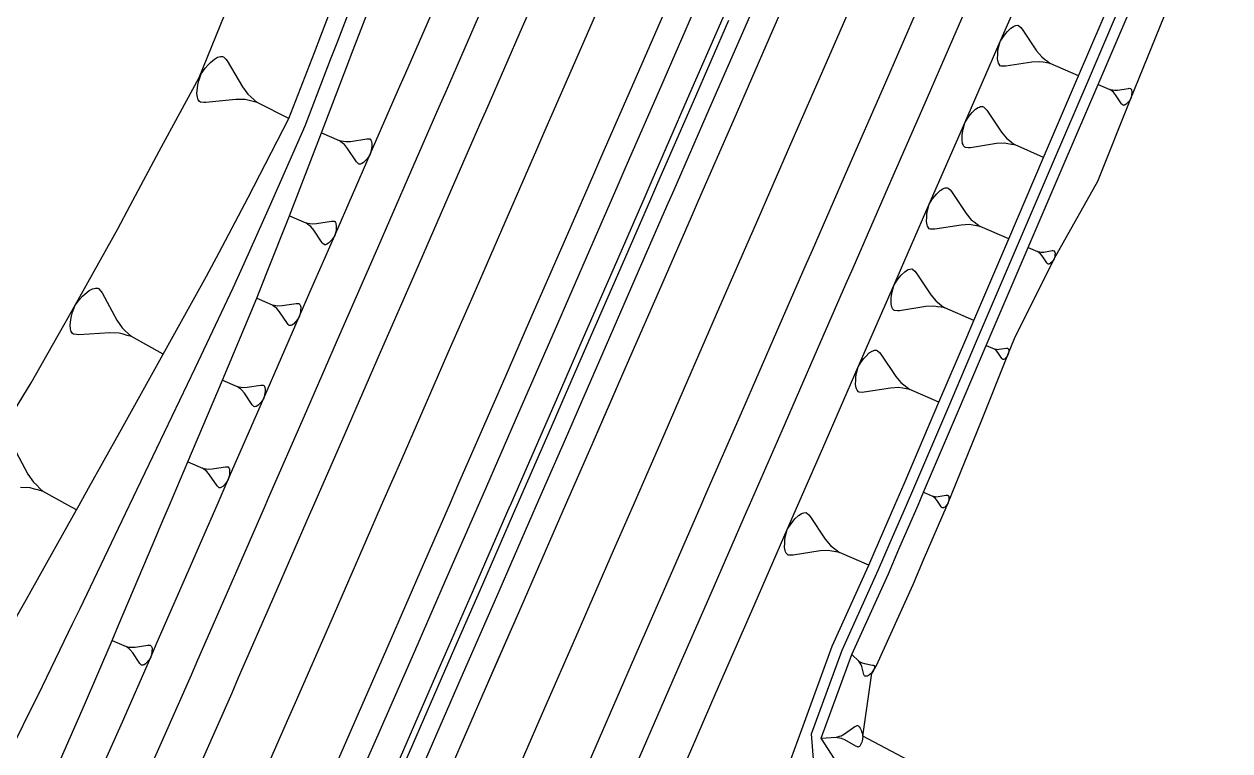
# Model space of a CAD drawing. Extents: x 386614 to 387594, y 803230 to 804419.
# Drawn here: x 387132.1 to 387200, y 803786.2 to 803827.1 of the extents above; entities that cross this region are included whole.
import ezdxf

# ---------------------------------------------------------------- set-up
doc = ezdxf.new("R2010")
doc.units = 0
doc.layers.get('0').update_dxf_attribs({"linetype": 'CONTINUOUS'})

msp = doc.modelspace()

# ---------------------------------------------------------------- linework, layer by layer
at = {"color": 7}
for p, q in [((387187.3698, 803826.584), (387187.4749, 803826.7007)), ((387187.4749, 803826.7007), (387187.6653, 803826.8886)), ((387187.6653, 803826.8886), (387187.8159, 803826.9854)), ((387187.8159, 803826.9854), (387187.8812, 803827.0111)), ((387187.8812, 803827.0111), (387187.9466, 803827.0368)), ((387187.9466, 803827.0368), (387188.0575, 803827.0426)), ((387188.0575, 803827.0426), (387188.103, 803827.0227)), ((387188.103, 803827.0227), (387188.2197, 803826.9176)), ((387188.2197, 803826.9176), (387188.2909, 803826.8324)), ((387188.2909, 803826.8324), (387189.1112, 803825.6077)), ((387186.9669, 803825.7846), (387187.0604, 803826.123)), ((387187.0604, 803826.123), (387187.2449, 803826.4218)), ((387187.2449, 803826.4218), (387187.3698, 803826.584)), ((387142.7905, 803825.1438), (387142.9703, 803825.2447)), ((387142.9703, 803825.2447), (387143.0472, 803825.2697)), ((387143.0472, 803825.2697), (387143.1242, 803825.2946)), ((387143.1242, 803825.2946), (387143.2521, 803825.2936)), ((387143.2521, 803825.2936), (387143.303, 803825.2677)), ((387143.303, 803825.2677), (387143.4299, 803825.1388)), ((387186.9107, 803825.1589), (387186.9189, 803825.4262)), ((387186.9189, 803825.4262), (387186.933, 803825.5826)), ((387186.933, 803825.5826), (387186.9669, 803825.7846)), ((387189.1112, 803825.6077), (387189.3959, 803825.2667)), ((387189.3959, 803825.2667), (387189.5581, 803825.1418)), ((387142.0421, 803824.3055), (387142.2749, 803824.6362)), ((387142.2749, 803824.6362), (387142.4298, 803824.8141)), ((387142.4298, 803824.8141), (387142.5587, 803824.9409)), ((387142.5587, 803824.9409), (387142.7905, 803825.1438)), ((387143.4299, 803825.1388), (387143.5058, 803825.0359)), ((387143.5058, 803825.0359), (387144.3641, 803823.5712)), ((387186.9421, 803824.9826), (387186.9107, 803825.1589)), ((387186.9678, 803824.9173), (387186.9421, 803824.9826)), ((387186.9935, 803824.8519), (387186.9678, 803824.9173)), ((387187.0646, 803824.7666), (387186.9935, 803824.8519)), ((387187.1102, 803824.7468), (387187.0646, 803824.7666)), ((387187.2666, 803824.7327), (387187.1102, 803824.7468)), ((387187.3775, 803824.7385), (387187.2666, 803824.7327)), ((387188.8331, 803824.9704), (387187.3775, 803824.7385)), ((387189.2767, 803824.9936), (387188.8331, 803824.9704)), ((387189.4787, 803824.9597), (387189.2767, 803824.9936)), ((387189.6806, 803824.9258), (387189.4787, 803824.9597)), ((387189.5581, 803825.1418), (387189.7203, 803825.0168)), ((387189.8825, 803824.8919), (387189.6806, 803824.9258)), ((387189.7203, 803825.0168), (387189.8825, 803824.8919)), ((387191.4757, 803824.1969), (387189.8825, 803824.8919)), ((387141.8583, 803823.6931), (387141.9113, 803823.9228)), ((387141.9113, 803823.9228), (387142.0421, 803824.3055)), ((387141.8034, 803823.2075), (387141.8313, 803823.5142)), ((387141.8274, 803823.0027), (387141.8034, 803823.2075)), ((387141.8313, 803823.5142), (387141.8583, 803823.6931)), ((387144.3641, 803823.5712), (387144.6678, 803823.1596)), ((387192.5756, 803823.717), (387193.2381, 803823.428)), ((387193.2381, 803823.428), (387193.3221, 803823.4139)), ((387193.3056, 803823.376), (387193.2381, 803823.428)), ((387193.373, 803823.3241), (387193.3056, 803823.376)), ((387193.3221, 803823.4139), (387193.4061, 803823.3998)), ((387193.4405, 803823.2721), (387193.373, 803823.3241)), ((387193.4061, 803823.3998), (387193.4901, 803823.3857)), ((387193.5589, 803823.1303), (387193.4405, 803823.2721)), ((387193.4901, 803823.3857), (387193.6745, 803823.3953)), ((387193.6745, 803823.3953), (387194.2799, 803823.4918)), ((387194.2799, 803823.4918), (387194.326, 803823.4942)), ((387194.326, 803823.4942), (387194.3911, 803823.4883)), ((387194.3911, 803823.4883), (387194.41, 803823.4801)), ((387194.41, 803823.4801), (387194.4396, 803823.4446)), ((387194.4396, 803823.4446), (387194.4503, 803823.4174)), ((387194.4503, 803823.4174), (387194.461, 803823.3902)), ((387194.461, 803823.3902), (387194.474, 803823.3169)), ((387194.4706, 803823.2058), (387194.4648, 803823.1407)), ((387194.474, 803823.3169), (387194.4706, 803823.2058)), ((387141.8523, 803822.9257), (387141.8274, 803823.0027)), ((387141.8773, 803822.8488), (387141.8523, 803822.9257)), ((387141.9532, 803822.7459), (387141.8773, 803822.8488)), ((387142.0042, 803822.7199), (387141.9532, 803822.7459)), ((387142.183, 803822.6929), (387142.0042, 803822.7199)), ((387142.3109, 803822.6919), (387142.183, 803822.6929)), ((387144.0004, 803822.8578), (387142.3109, 803822.6919)), ((387144.512, 803822.8538), (387144.0004, 803822.8578)), ((387144.7417, 803822.8009), (387144.512, 803822.8538)), ((387144.6678, 803823.1596), (387144.8457, 803823.0047)), ((387144.9715, 803822.7479), (387144.7417, 803822.8009)), ((387144.8457, 803823.0047), (387145.0235, 803822.8498)), ((387145.2013, 803822.695), (387144.9715, 803822.7479)), ((387145.0235, 803822.8498), (387145.2013, 803822.695)), ((387146.9848, 803821.7858), (387145.2013, 803822.695)), ((387193.9, 803822.621), (387193.5589, 803823.1303)), ((387193.9296, 803822.5855), (387193.9, 803822.621)), ((387193.9782, 803822.5418), (387193.9296, 803822.5855)), ((387193.9971, 803822.5336), (387193.9782, 803822.5418)), ((387194.0432, 803822.536), (387193.9971, 803822.5336)), ((387194.0704, 803822.5466), (387194.0432, 803822.536)), ((387194.0976, 803822.5573), (387194.0704, 803822.5466)), ((387194.1602, 803822.5976), (387194.0976, 803822.5573)), ((387194.2394, 803822.6757), (387194.1602, 803822.5976)), ((387194.2831, 803822.7243), (387194.2394, 803822.6757)), ((387194.335, 803822.7917), (387194.2831, 803822.7243)), ((387194.4118, 803822.916), (387194.335, 803822.7917)), ((387194.4507, 803823.0567), (387194.4118, 803822.916)), ((387194.4648, 803823.1407), (387194.4507, 803823.0567)), ((387185.2469, 803821.8411), (387185.3728, 803822.0044)), ((387185.3728, 803822.0044), (387185.4786, 803822.122)), ((387185.4786, 803822.122), (387185.6703, 803822.3112)), ((387185.6703, 803822.3112), (387185.822, 803822.4087)), ((387185.822, 803822.4087), (387185.8878, 803822.4346)), ((387185.8878, 803822.4346), (387185.9537, 803822.4604)), ((387185.9537, 803822.4604), (387186.0653, 803822.4662)), ((387186.0653, 803822.4662), (387186.1112, 803822.4462)), ((387186.1112, 803822.4462), (387186.2287, 803822.3404)), ((387186.2287, 803822.3404), (387186.3004, 803822.2546)), ((387186.3004, 803822.2546), (387187.1265, 803821.0211)), ((387184.9328, 803820.9959), (387184.9669, 803821.1993)), ((387184.9669, 803821.1993), (387185.0611, 803821.5402)), ((387185.0611, 803821.5402), (387185.2469, 803821.8411)), ((387148.8179, 803820.9861), (387149.8094, 803820.5535)), ((387149.8094, 803820.5535), (387149.9351, 803820.5324)), ((387149.9104, 803820.4758), (387149.8094, 803820.5535)), ((387149.9351, 803820.5324), (387150.0608, 803820.5113)), ((387150.0608, 803820.5113), (387150.1865, 803820.4902)), ((387150.1865, 803820.4902), (387150.4626, 803820.5047)), ((387150.4626, 803820.5047), (387151.3685, 803820.649)), ((387151.3685, 803820.649), (387151.4376, 803820.6526)), ((387151.4376, 803820.6526), (387151.5349, 803820.6438)), ((387151.5349, 803820.6438), (387151.5632, 803820.6315)), ((387151.5632, 803820.6315), (387151.6075, 803820.5784)), ((387151.6075, 803820.5784), (387151.6235, 803820.5377)), ((387151.6235, 803820.5377), (387151.6395, 803820.497)), ((387151.6395, 803820.497), (387151.6591, 803820.3873)), ((387184.9103, 803820.5691), (387184.9186, 803820.8383)), ((387184.942, 803820.3916), (387184.9103, 803820.5691)), ((387184.9186, 803820.8383), (387184.9328, 803820.9959)), ((387187.1265, 803821.0211), (387187.4132, 803820.6777)), ((387187.4132, 803820.6777), (387187.5766, 803820.5519)), ((387187.5766, 803820.5519), (387187.74, 803820.426)), ((387150.0114, 803820.398), (387149.9104, 803820.4758)), ((387150.1123, 803820.3202), (387150.0114, 803820.398)), ((387150.2895, 803820.108), (387150.1123, 803820.3202)), ((387150.8, 803819.3458), (387150.2895, 803820.108)), ((387151.6241, 803819.9979), (387151.5659, 803819.7873)), ((387151.6452, 803820.1236), (387151.6241, 803819.9979)), ((387151.6539, 803820.221), (387151.6452, 803820.1236)), ((387151.6591, 803820.3873), (387151.6539, 803820.221)), ((387184.9678, 803820.3258), (387184.942, 803820.3916)), ((387184.9937, 803820.2599), (387184.9678, 803820.3258)), ((387185.0654, 803820.1741), (387184.9937, 803820.2599)), ((387185.1112, 803820.1541), (387185.0654, 803820.1741)), ((387185.2687, 803820.1399), (387185.1112, 803820.1541)), ((387185.3804, 803820.1458), (387185.2687, 803820.1399)), ((387186.8465, 803820.3793), (387185.3804, 803820.1458)), ((387187.2933, 803820.4027), (387186.8465, 803820.3793)), ((387187.4966, 803820.3685), (387187.2933, 803820.4027)), ((387187.7, 803820.3344), (387187.4966, 803820.3685)), ((387187.9034, 803820.3002), (387187.7, 803820.3344)), ((387187.74, 803820.426), (387187.9034, 803820.3002)), ((387189.5079, 803819.6002), (387187.9034, 803820.3002)), ((387150.8443, 803819.2927), (387150.8, 803819.3458)), ((387150.917, 803819.2273), (387150.8443, 803819.2927)), ((387150.9453, 803819.215), (387150.917, 803819.2273)), ((387151.0143, 803819.2186), (387150.9453, 803819.215)), ((387151.055, 803819.2346), (387151.0143, 803819.2186)), ((387151.0957, 803819.2505), (387151.055, 803819.2346)), ((387151.1894, 803819.3108), (387151.0957, 803819.2505)), ((387151.3079, 803819.4277), (387151.1894, 803819.3108)), ((387151.3733, 803819.5004), (387151.3079, 803819.4277)), ((387151.4511, 803819.6013), (387151.3733, 803819.5004)), ((387151.5659, 803819.7873), (387151.4511, 803819.6013)), ((387183.6753, 803817.7338), (387183.8281, 803817.832)), ((387183.8281, 803817.832), (387183.8944, 803817.858)), ((387183.8944, 803817.858), (387183.9607, 803817.884)), ((387183.9607, 803817.884), (387184.0732, 803817.8899)), ((387184.0732, 803817.8899), (387184.1193, 803817.8698)), ((387184.1193, 803817.8698), (387184.2377, 803817.7632)), ((387183.0618, 803816.9573), (387183.2489, 803817.2603)), ((387183.2489, 803817.2603), (387183.3757, 803817.4248)), ((387183.3757, 803817.4248), (387183.4823, 803817.5432)), ((387183.4823, 803817.5432), (387183.6753, 803817.7338)), ((387184.2377, 803817.7632), (387184.3099, 803817.6767)), ((387184.3099, 803817.6767), (387185.1418, 803816.4345)), ((387182.9326, 803816.4091), (387182.967, 803816.614)), ((387182.967, 803816.614), (387183.0618, 803816.9573)), ((387185.1418, 803816.4345), (387185.4306, 803816.0887)), ((387147.0173, 803816.3165), (387147.9371, 803815.9152)), ((387147.9371, 803815.9152), (387148.0537, 803815.8957)), ((387148.0308, 803815.8431), (387147.9371, 803815.9152)), ((387148.1245, 803815.771), (387148.0308, 803815.8431)), ((387148.0537, 803815.8957), (387148.1703, 803815.8761)), ((387148.2181, 803815.6988), (387148.1245, 803815.771)), ((387148.1703, 803815.8761), (387148.2869, 803815.8565)), ((387148.2869, 803815.8565), (387148.543, 803815.8699)), ((387148.543, 803815.8699), (387149.3835, 803816.0038)), ((387149.3835, 803816.0038), (387149.4475, 803816.0071)), ((387149.4475, 803816.0071), (387149.5379, 803815.999)), ((387149.5379, 803815.999), (387149.5641, 803815.9875)), ((387149.5641, 803815.9875), (387149.6052, 803815.9383)), ((387149.6052, 803815.9383), (387149.6201, 803815.9006)), ((387149.6201, 803815.9006), (387149.6349, 803815.8628)), ((387149.6349, 803815.8628), (387149.653, 803815.7611)), ((387149.653, 803815.7611), (387149.6483, 803815.6067)), ((387182.9099, 803815.9794), (387182.9183, 803816.2505)), ((387182.9419, 803815.8006), (387182.9099, 803815.9794)), ((387182.9183, 803816.2505), (387182.9326, 803816.4091)), ((387182.9679, 803815.7343), (387182.9419, 803815.8006)), ((387182.9939, 803815.668), (387182.9679, 803815.7343)), ((387184.8599, 803815.7882), (387183.3834, 803815.553)), ((387185.3098, 803815.8117), (387184.8599, 803815.7882)), ((387185.5146, 803815.7773), (387185.3098, 803815.8117)), ((387185.4306, 803816.0887), (387185.5952, 803815.962)), ((387185.7194, 803815.7429), (387185.5146, 803815.7773)), ((387185.5952, 803815.962), (387185.7597, 803815.8353)), ((387185.9242, 803815.7085), (387185.7194, 803815.7429)), ((387185.7597, 803815.8353), (387185.9242, 803815.7085)), ((387148.3825, 803815.502), (387148.2181, 803815.6988)), ((387148.8561, 803814.7948), (387148.3825, 803815.502)), ((387149.5666, 803815.2044), (387149.4601, 803815.0319)), ((387149.6206, 803815.3998), (387149.5666, 803815.2044)), ((387149.6402, 803815.5164), (387149.6206, 803815.3998)), ((387149.6483, 803815.6067), (387149.6402, 803815.5164)), ((387183.0661, 803815.5815), (387182.9939, 803815.668)), ((387183.1123, 803815.5614), (387183.0661, 803815.5815)), ((387183.2709, 803815.5471), (387183.1123, 803815.5614)), ((387183.3834, 803815.553), (387183.2709, 803815.5471)), ((387187.5401, 803815.0036), (387185.9242, 803815.7085)), ((387148.8972, 803814.7456), (387148.8561, 803814.7948)), ((387148.9646, 803814.6849), (387148.8972, 803814.7456)), ((387148.9909, 803814.6735), (387148.9646, 803814.6849)), ((387149.0549, 803814.6768), (387148.9909, 803814.6735)), ((387149.0926, 803814.6916), (387149.0549, 803814.6768)), ((387149.1304, 803814.7064), (387149.0926, 803814.6916)), ((387149.2173, 803814.7624), (387149.1304, 803814.7064)), ((387149.3272, 803814.8708), (387149.2173, 803814.7624)), ((387149.3879, 803814.9382), (387149.3272, 803814.8708)), ((387149.4601, 803815.0319), (387149.3879, 803814.9382)), ((387188.64, 803814.5238), (387189.1659, 803814.2943)), ((387189.1659, 803814.2943), (387189.2326, 803814.2831)), ((387189.2195, 803814.2531), (387189.1659, 803814.2943)), ((387189.273, 803814.2118), (387189.2195, 803814.2531)), ((387189.2326, 803814.2831), (387189.2992, 803814.2719)), ((387189.3266, 803814.1706), (387189.273, 803814.2118)), ((387189.2992, 803814.2719), (387189.3659, 803814.2607)), ((387189.4206, 803814.058), (387189.3266, 803814.1706)), ((387189.3659, 803814.2607), (387189.5123, 803814.2684)), ((387189.6913, 803813.6537), (387189.4206, 803814.058)), ((387189.5123, 803814.2684), (387189.9929, 803814.3449)), ((387189.9607, 803813.6972), (387189.8979, 803813.6352)), ((387189.9954, 803813.7357), (387189.9607, 803813.6972)), ((387189.9929, 803814.3449), (387190.0295, 803814.3469)), ((387190.0366, 803813.7893), (387189.9954, 803813.7357)), ((387190.0295, 803814.3469), (387190.0811, 803814.3422)), ((387190.0976, 803813.8879), (387190.0366, 803813.7893)), ((387190.0811, 803814.3422), (387190.0962, 803814.3357)), ((387190.0962, 803814.3357), (387190.1196, 803814.3075)), ((387190.1284, 803813.9996), (387190.0976, 803813.8879)), ((387190.1196, 803814.3075), (387190.1281, 803814.2859)), ((387190.1281, 803814.2859), (387190.1366, 803814.2644)), ((387190.1396, 803814.0663), (387190.1284, 803813.9996)), ((387190.1366, 803814.2644), (387190.147, 803814.2062)), ((387190.1443, 803814.1179), (387190.1396, 803814.0663)), ((387190.147, 803814.2062), (387190.1443, 803814.1179)), ((387181.4859, 803812.9644), (387181.6803, 803813.1563)), ((387181.6803, 803813.1563), (387181.8342, 803813.2553)), ((387181.8342, 803813.2553), (387181.9009, 803813.2815)), ((387181.9009, 803813.2815), (387181.9677, 803813.3077)), ((387181.9677, 803813.3077), (387182.081, 803813.3136)), ((387182.081, 803813.3136), (387182.1275, 803813.2933)), ((387182.1275, 803813.2933), (387182.2467, 803813.186)), ((387182.2467, 803813.186), (387182.3194, 803813.0989)), ((387182.3194, 803813.0989), (387183.1572, 803811.848)), ((387189.7148, 803813.6256), (387189.6913, 803813.6537)), ((387189.7534, 803813.5909), (387189.7148, 803813.6256)), ((387189.7684, 803813.5843), (387189.7534, 803813.5909)), ((387189.805, 803813.5863), (387189.7684, 803813.5843)), ((387189.8266, 803813.5947), (387189.805, 803813.5863)), ((387189.8482, 803813.6032), (387189.8266, 803813.5947)), ((387189.8979, 803813.6352), (387189.8482, 803813.6032)), ((387180.967, 803812.0287), (387181.0625, 803812.3744)), ((387181.0625, 803812.3744), (387181.251, 803812.6796)), ((387181.251, 803812.6796), (387181.3786, 803812.8452)), ((387181.3786, 803812.8452), (387181.4859, 803812.9644)), ((387135.1916, 803811.5969), (387135.3565, 803811.7731)), ((387135.3565, 803811.7731), (387135.4929, 803811.8981)), ((387135.4929, 803811.8981), (387135.7373, 803812.097)), ((387135.7373, 803812.097), (387135.9249, 803812.1936)), ((387135.9249, 803812.1936), (387136.0045, 803812.2163)), ((387136.0045, 803812.2163), (387136.0841, 803812.2391)), ((387136.0841, 803812.2391), (387136.2148, 803812.2334)), ((387136.2148, 803812.2334), (387136.2659, 803812.2049)), ((387136.2659, 803812.2049), (387136.391, 803812.0685)), ((387136.391, 803812.0685), (387136.4648, 803811.9605)), ((387136.4648, 803811.9605), (387137.2888, 803810.4314)), ((387145.1732, 803811.666), (387146.037, 803811.2891)), ((387180.9096, 803811.3896), (387180.918, 803811.6626)), ((387180.918, 803811.6626), (387180.9324, 803811.8224)), ((387180.9324, 803811.8224), (387180.967, 803812.0287)), ((387183.1572, 803811.848), (387183.448, 803811.4997)), ((387134.7936, 803810.8808), (387134.9415, 803811.2673)), ((387134.9415, 803811.2673), (387135.1916, 803811.5969)), ((387146.037, 803811.2891), (387146.1465, 803811.2707)), ((387146.125, 803811.2213), (387146.037, 803811.2891)), ((387146.2129, 803811.1536), (387146.125, 803811.2213)), ((387146.1465, 803811.2707), (387146.256, 803811.2523)), ((387146.3009, 803811.0858), (387146.2129, 803811.1536)), ((387146.256, 803811.2523), (387146.3655, 803811.2339)), ((387146.4553, 803810.901), (387146.3009, 803811.0858)), ((387146.3655, 803811.2339), (387146.606, 803811.2465)), ((387146.606, 803811.2465), (387147.3954, 803811.3722)), ((387147.3954, 803811.3722), (387147.4555, 803811.3754)), ((387147.4555, 803811.3754), (387147.5403, 803811.3678)), ((387147.5403, 803811.3678), (387147.565, 803811.357)), ((387147.565, 803811.357), (387147.6036, 803811.3108)), ((387147.6036, 803811.3108), (387147.6175, 803811.2753)), ((387147.6175, 803811.2753), (387147.6314, 803811.2399)), ((387147.6314, 803811.2399), (387147.6485, 803811.1443)), ((387147.644, 803810.9993), (387147.6364, 803810.9145)), ((387147.6485, 803811.1443), (387147.644, 803810.9993)), ((387180.9417, 803811.2096), (387180.9096, 803811.3896)), ((387180.9679, 803811.1428), (387180.9417, 803811.2096)), ((387180.9941, 803811.076), (387180.9679, 803811.1428)), ((387181.0668, 803810.9889), (387180.9941, 803811.076)), ((387181.1133, 803810.9687), (387181.0668, 803810.9889)), ((387182.8732, 803811.1971), (387181.3864, 803810.9602)), ((387183.3263, 803811.2208), (387182.8732, 803811.1971)), ((387183.5326, 803811.1861), (387183.3263, 803811.2208)), ((387183.448, 803811.4997), (387183.6137, 803811.3721)), ((387183.7388, 803811.1515), (387183.5326, 803811.1861)), ((387183.6137, 803811.3721), (387183.7794, 803811.2445)), ((387183.9451, 803811.1169), (387183.7388, 803811.1515)), ((387183.7794, 803811.2445), (387183.9451, 803811.1169)), ((387185.5723, 803810.407), (387183.9451, 803811.1169)), ((387134.6571, 803810.1532), (387134.6969, 803810.4659)), ((387134.6969, 803810.4659), (387134.7311, 803810.6477)), ((387134.7311, 803810.6477), (387134.7936, 803810.8808)), ((387137.2888, 803810.4314), (387137.5843, 803809.9994)), ((387146.9001, 803810.2369), (387146.4553, 803810.901)), ((387147.3425, 803810.3083), (387147.2393, 803810.2064)), ((387147.3995, 803810.3715), (387147.3425, 803810.3083)), ((387147.4673, 803810.4595), (387147.3995, 803810.3715)), ((387147.5673, 803810.6215), (387147.4673, 803810.4595)), ((387147.618, 803810.805), (387147.5673, 803810.6215)), ((387147.6364, 803810.9145), (387147.618, 803810.805)), ((387181.2731, 803810.9543), (387181.1133, 803810.9687)), ((387181.3864, 803810.9602), (387181.2731, 803810.9543)), ((387134.6741, 803809.9429), (387134.6571, 803810.1532)), ((387134.6969, 803809.8634), (387134.6741, 803809.9429)), ((387134.7196, 803809.7838), (387134.6969, 803809.8634)), ((387134.7935, 803809.6758), (387134.7196, 803809.7838)), ((387134.8446, 803809.6474), (387134.7935, 803809.6758)), ((387135.0265, 803809.6132), (387134.8446, 803809.6474)), ((387136.8908, 803809.7153), (387135.1572, 803809.6075)), ((387137.4138, 803809.6925), (387136.8908, 803809.7153)), ((387137.6468, 803809.6299), (387137.4138, 803809.6925)), ((387137.5843, 803809.9994), (387137.7605, 803809.8345)), ((387137.8798, 803809.5674), (387137.6468, 803809.6299)), ((387137.7605, 803809.8345), (387137.9367, 803809.6697)), ((387137.9367, 803809.6697), (387138.1129, 803809.5048)), ((387146.9387, 803810.1906), (387146.9001, 803810.2369)), ((387147.0019, 803810.1337), (387146.9387, 803810.1906)), ((387147.0266, 803810.1229), (387147.0019, 803810.1337)), ((387147.0867, 803810.126), (387147.0266, 803810.1229)), ((387147.1222, 803810.14), (387147.0867, 803810.126)), ((387147.1576, 803810.1539), (387147.1222, 803810.14)), ((387147.2393, 803810.2064), (387147.1576, 803810.1539)), ((387135.1572, 803809.6075), (387135.0265, 803809.6132)), ((387138.1129, 803809.5048), (387137.8798, 803809.5674)), ((387139.9032, 803808.5099), (387138.1129, 803809.5048)), ((387186.2751, 803808.9994), (387186.7164, 803808.8069)), ((387179.2531, 803808.0989), (387179.3816, 803808.2659)), ((387179.3816, 803808.2659), (387179.4898, 803808.3859)), ((387179.4898, 803808.3859), (387179.6856, 803808.5793)), ((387179.6856, 803808.5793), (387179.8406, 803808.6789)), ((387179.8406, 803808.6789), (387179.9079, 803808.7053)), ((387179.9079, 803808.7053), (387179.9751, 803808.7317)), ((387179.9751, 803808.7317), (387180.0892, 803808.7377)), ((387180.0892, 803808.7377), (387180.1361, 803808.7173)), ((387180.1361, 803808.7173), (387180.2562, 803808.6091)), ((387180.2562, 803808.6091), (387180.3294, 803808.5214)), ((387180.3294, 803808.5214), (387181.1734, 803807.2612)), ((387186.7164, 803808.8069), (387186.7724, 803808.7975)), ((387186.7614, 803808.7723), (387186.7164, 803808.8069)), ((387186.8063, 803808.7377), (387186.7614, 803808.7723)), ((387186.7724, 803808.7975), (387186.8283, 803808.7881)), ((387186.8512, 803808.703), (387186.8063, 803808.7377)), ((387186.8283, 803808.7881), (387186.8843, 803808.7787)), ((387186.9301, 803808.6086), (387186.8512, 803808.703)), ((387186.8843, 803808.7787), (387187.0071, 803808.7851)), ((387187.1574, 803808.2693), (387186.9301, 803808.6086)), ((387187.0071, 803808.7851), (387187.4104, 803808.8494)), ((387187.1771, 803808.2457), (387187.1574, 803808.2693)), ((387187.3834, 803808.3058), (387187.3307, 803808.2537)), ((387187.4125, 803808.3381), (387187.3834, 803808.3058)), ((387187.4104, 803808.8494), (387187.4411, 803808.851)), ((387187.4471, 803808.383), (387187.4125, 803808.3381)), ((387187.4411, 803808.851), (387187.4845, 803808.8471)), ((387187.4983, 803808.4658), (387187.4471, 803808.383)), ((387187.4845, 803808.8471), (387187.4971, 803808.8416)), ((387187.4971, 803808.8416), (387187.5168, 803808.818)), ((387187.5241, 803808.5596), (387187.4983, 803808.4658)), ((387187.5168, 803808.818), (387187.5239, 803808.7999)), ((387187.5239, 803808.7999), (387187.531, 803808.7817)), ((387187.5335, 803808.6155), (387187.5241, 803808.5596)), ((387187.531, 803808.7817), (387187.5397, 803808.7329)), ((387187.5374, 803808.6589), (387187.5335, 803808.6155)), ((387187.5397, 803808.7329), (387187.5374, 803808.6589)), ((387178.967, 803807.4432), (387179.0632, 803807.7915)), ((387179.0632, 803807.7915), (387179.2531, 803808.0989)), ((387187.2094, 803808.2166), (387187.1771, 803808.2457)), ((387187.222, 803808.2111), (387187.2094, 803808.2166)), ((387187.2527, 803808.2127), (387187.222, 803808.2111)), ((387187.2708, 803808.2198), (387187.2527, 803808.2127)), ((387187.289, 803808.2269), (387187.2708, 803808.2198)), ((387187.3307, 803808.2537), (387187.289, 803808.2269)), ((387143.2362, 803807.0559), (387144.0776, 803806.6888)), ((387178.9092, 803806.7994), (387178.9176, 803807.0745)), ((387178.9176, 803807.0745), (387178.9321, 803807.2354)), ((387178.9321, 803807.2354), (387178.967, 803807.4432)), ((387181.1734, 803807.2612), (387181.4664, 803806.9104)), ((387181.4664, 803806.9104), (387181.6333, 803806.7818)), ((387144.0776, 803806.6888), (387144.1842, 803806.6709)), ((387144.1632, 803806.6228), (387144.0776, 803806.6888)), ((387144.2489, 803806.5569), (387144.1632, 803806.6228)), ((387144.1842, 803806.6709), (387144.2909, 803806.653)), ((387144.3346, 803806.4909), (387144.2489, 803806.5569)), ((387144.2909, 803806.653), (387144.3975, 803806.6351)), ((387144.4849, 803806.3108), (387144.3346, 803806.4909)), ((387144.3975, 803806.6351), (387144.6318, 803806.6474)), ((387144.9181, 803805.664), (387144.4849, 803806.3108)), ((387144.6318, 803806.6474), (387145.4005, 803806.7698)), ((387145.4005, 803806.7698), (387145.4591, 803806.7729)), ((387145.4591, 803806.7729), (387145.5417, 803806.7655)), ((387145.5417, 803806.7655), (387145.5658, 803806.755)), ((387145.5658, 803806.755), (387145.6034, 803806.7099)), ((387145.6034, 803806.7099), (387145.6169, 803806.6754)), ((387145.6169, 803806.6754), (387145.6305, 803806.6409)), ((387145.6353, 803806.324), (387145.6174, 803806.2174)), ((387145.6305, 803806.6409), (387145.6471, 803806.5478)), ((387145.6427, 803806.4066), (387145.6353, 803806.324)), ((387145.6471, 803806.5478), (387145.6427, 803806.4066)), ((387178.9415, 803806.618), (387178.9092, 803806.7994)), ((387178.9679, 803806.5508), (387178.9415, 803806.618)), ((387178.9943, 803806.4835), (387178.9679, 803806.5508)), ((387179.0676, 803806.3958), (387178.9943, 803806.4835)), ((387179.1144, 803806.3754), (387179.0676, 803806.3958)), ((387179.2754, 803806.3609), (387179.1144, 803806.3754)), ((387179.3895, 803806.3669), (387179.2754, 803806.3609)), ((387180.8874, 803806.6054), (387179.3895, 803806.3669)), ((387181.3438, 803806.6293), (387180.8874, 803806.6054)), ((387181.5516, 803806.5944), (387181.3438, 803806.6293)), ((387181.7594, 803806.5595), (387181.5516, 803806.5944)), ((387181.6333, 803806.7818), (387181.8002, 803806.6532)), ((387181.9672, 803806.5246), (387181.7594, 803806.5595)), ((387181.8002, 803806.6532), (387181.9672, 803806.5246)), ((387183.6065, 803805.8095), (387181.9672, 803806.5246)), ((387144.9557, 803805.619), (387144.9181, 803805.664)), ((387145.0174, 803805.5635), (387144.9557, 803805.619)), ((387145.0414, 803805.553), (387145.0174, 803805.5635)), ((387145.1, 803805.5561), (387145.0414, 803805.553)), ((387145.1345, 803805.5696), (387145.1, 803805.5561)), ((387145.169, 803805.5832), (387145.1345, 803805.5696)), ((387145.2486, 803805.6343), (387145.169, 803805.5832)), ((387145.3491, 803805.7335), (387145.2486, 803805.6343)), ((387145.4046, 803805.7952), (387145.3491, 803805.7335)), ((387145.4706, 803805.8808), (387145.4046, 803805.7952)), ((387145.568, 803806.0386), (387145.4706, 803805.8808)), ((387145.6174, 803806.2174), (387145.568, 803806.0386)), ((387131.4246, 803803.3496), (387132.2824, 803801.749)), ((387141.2931, 803802.4485), (387142.1142, 803802.0903)), ((387142.655, 803802.0498), (387143.4053, 803802.1693)), ((387143.4053, 803802.1693), (387143.4624, 803802.1723)), ((387143.4624, 803802.1723), (387143.5431, 803802.165)), ((387143.5431, 803802.165), (387143.5665, 803802.1548)), ((387143.5665, 803802.1548), (387143.6032, 803802.1109)), ((387132.2824, 803801.749), (387132.5903, 803801.2967)), ((387142.1142, 803802.0903), (387142.2183, 803802.0728)), ((387142.1978, 803802.0259), (387142.1142, 803802.0903)), ((387142.2814, 803801.9615), (387142.1978, 803802.0259)), ((387142.2183, 803802.0728), (387142.3223, 803802.0553)), ((387142.365, 803801.8971), (387142.2814, 803801.9615)), ((387142.3223, 803802.0553), (387142.4264, 803802.0378)), ((387142.5118, 803801.7214), (387142.365, 803801.8971)), ((387142.4264, 803802.0378), (387142.655, 803802.0498)), ((387142.9345, 803801.0901), (387142.5118, 803801.7214)), ((387143.6169, 803801.6302), (387143.5687, 803801.4557)), ((387143.6032, 803802.1109), (387143.6164, 803802.0772)), ((387143.6164, 803802.0772), (387143.6297, 803802.0435)), ((387143.6344, 803801.7343), (387143.6169, 803801.6302)), ((387143.6297, 803802.0435), (387143.6459, 803801.9526)), ((387143.6416, 803801.8149), (387143.6344, 803801.7343)), ((387143.6459, 803801.9526), (387143.6416, 803801.8149)), ((387132.4112, 803800.9762), (387131.8646, 803801.0013)), ((387132.6547, 803800.9103), (387132.4112, 803800.9762)), ((387132.5903, 803801.2967), (387132.7741, 803801.1239)), ((387132.8982, 803800.8443), (387132.6547, 803800.9103)), ((387132.7741, 803801.1239), (387132.9579, 803800.9511)), ((387133.1417, 803800.7784), (387132.8982, 803800.8443)), ((387132.9579, 803800.9511), (387133.1417, 803800.7784)), ((387142.9712, 803801.0462), (387142.9345, 803801.0901)), ((387143.0313, 803800.992), (387142.9712, 803801.0462)), ((387143.0548, 803800.9818), (387143.0313, 803800.992)), ((387143.112, 803800.9848), (387143.0548, 803800.9818)), ((387143.1456, 803800.998), (387143.112, 803800.9848)), ((387143.1793, 803801.0113), (387143.1456, 803800.998)), ((387143.257, 803801.0612), (387143.1793, 803801.0113)), ((387143.3551, 803801.158), (387143.257, 803801.0612)), ((387143.4092, 803801.2181), (387143.3551, 803801.158)), ((387143.4736, 803801.3017), (387143.4092, 803801.2181)), ((387143.5687, 803801.4557), (387143.4736, 803801.3017)), ((387134.5349, 803800), (387133.1417, 803800.7784)), ((387182.7465, 803800.7296), (387183.2419, 803800.5134)), ((387183.2419, 803800.5134), (387183.3047, 803800.5029)), ((387183.2924, 803800.4746), (387183.2419, 803800.5134)), ((387183.3428, 803800.4357), (387183.2924, 803800.4746)), ((387183.3047, 803800.5029), (387183.3675, 803800.4924)), ((387183.3932, 803800.3969), (387183.3428, 803800.4357)), ((387183.3675, 803800.4924), (387183.4303, 803800.4818)), ((387183.4818, 803800.2909), (387183.3932, 803800.3969)), ((387183.4303, 803800.4818), (387183.5682, 803800.489)), ((387183.6766, 803800), (387183.4818, 803800.2909)), ((387183.5682, 803800.489), (387184.0209, 803800.5611)), ((387184.0209, 803800.5611), (387184.0553, 803800.5629)), ((387184.0553, 803800.5629), (387184.104, 803800.5586)), ((387184.1195, 803800.1306), (387184.0621, 803800.0377)), ((387184.104, 803800.5586), (387184.1181, 803800.5524)), ((387184.1181, 803800.5524), (387184.1403, 803800.5259)), ((387184.1485, 803800.2359), (387184.1195, 803800.1306)), ((387184.1403, 803800.5259), (387184.1482, 803800.5056)), ((387184.1482, 803800.5056), (387184.1562, 803800.4852)), ((387184.1591, 803800.2987), (387184.1485, 803800.2359)), ((387184.1562, 803800.4852), (387184.166, 803800.4304)), ((387184.1634, 803800.3473), (387184.1591, 803800.2987)), ((387184.166, 803800.4304), (387184.1634, 803800.3473)), ((387135.011, 803799.734), (387134.5349, 803800)), ((387175.694, 803799.4223), (387175.8507, 803799.523)), ((387175.8507, 803799.523), (387175.9187, 803799.5497)), ((387175.9187, 803799.5497), (387175.9867, 803799.5764)), ((387175.9867, 803799.5764), (387176.1021, 803799.5825)), ((387176.1021, 803799.5825), (387176.1495, 803799.5618)), ((387176.1495, 803799.5618), (387176.2709, 803799.4525)), ((387176.2709, 803799.4525), (387176.3449, 803799.3638)), ((387183.7368, 803799.91), (387183.6766, 803800)), ((387183.759, 803799.8835), (387183.7368, 803799.91)), ((387183.7952, 803799.8509), (387183.759, 803799.8835)), ((387183.8094, 803799.8447), (387183.7952, 803799.8509)), ((387183.8439, 803799.8465), (387183.8094, 803799.8447)), ((387183.8642, 803799.8545), (387183.8439, 803799.8465)), ((387183.8845, 803799.8625), (387183.8642, 803799.8545)), ((387183.9314, 803799.8926), (387183.8845, 803799.8625)), ((387183.9906, 803799.951), (387183.9314, 803799.8926)), ((387184.0232, 803799.9873), (387183.9906, 803799.951)), ((387184.033, 803800), (387184.0232, 803799.9873)), ((387184.0621, 803800.0377), (387184.033, 803800)), ((387175.0646, 803798.6257), (387175.2566, 803798.9366)), ((387175.2566, 803798.9366), (387175.3866, 803799.1054)), ((387175.3866, 803799.1054), (387175.4959, 803799.2268)), ((387175.4959, 803799.2268), (387175.694, 803799.4223)), ((387176.3449, 803799.3638), (387177.1984, 803798.0895)), ((387174.9321, 803798.0634), (387174.9673, 803798.2736)), ((387174.9673, 803798.2736), (387175.0646, 803798.6257)), ((387177.1984, 803798.0895), (387177.4946, 803797.7348)), ((387174.9089, 803797.6226), (387174.9174, 803797.9007)), ((387174.9416, 803797.4392), (387174.9089, 803797.6226)), ((387174.9174, 803797.9007), (387174.9321, 803798.0634)), ((387174.9683, 803797.3712), (387174.9416, 803797.4392)), ((387176.9091, 803797.4264), (387175.3945, 803797.1852)), ((387177.3707, 803797.4506), (387176.9091, 803797.4264)), ((387177.5808, 803797.4153), (387177.3707, 803797.4506)), ((387177.4946, 803797.7348), (387177.6634, 803797.6048)), ((387177.7909, 803797.38), (387177.5808, 803797.4153)), ((387177.6634, 803797.6048), (387177.8322, 803797.4748)), ((387177.8322, 803797.4748), (387178.001, 803797.3447)), ((387174.995, 803797.3031), (387174.9683, 803797.3712)), ((387175.069, 803797.2145), (387174.995, 803797.3031)), ((387175.1164, 803797.1938), (387175.069, 803797.2145)), ((387175.2791, 803797.1792), (387175.1164, 803797.1938)), ((387175.3945, 803797.1852), (387175.2791, 803797.1792)), ((387178.001, 803797.3447), (387177.7909, 803797.38)), ((387179.6586, 803796.6216), (387178.001, 803797.3447)), ((387137.0236, 803792.3844), (387137.808, 803792.0422)), ((387137.808, 803792.0422), (387137.9074, 803792.0255)), ((387137.8879, 803791.9806), (387137.808, 803792.0422)), ((387137.9677, 803791.9191), (387137.8879, 803791.9806)), ((387137.9074, 803792.0255), (387138.0068, 803792.0088)), ((387138.0068, 803792.0088), (387138.1063, 803791.9921)), ((387138.1063, 803791.9921), (387138.3247, 803792.0035)), ((387138.3247, 803792.0035), (387139.0414, 803792.1177)), ((387139.0414, 803792.1177), (387139.096, 803792.1205)), ((387139.096, 803792.1205), (387139.1731, 803792.1136)), ((387139.1731, 803792.1136), (387139.1955, 803792.1038)), ((387139.1955, 803792.1038), (387139.2305, 803792.0618)), ((387139.2305, 803792.0618), (387139.2431, 803792.0297)), ((387139.2431, 803792.0297), (387139.2558, 803791.9975)), ((387139.2558, 803791.9975), (387139.2713, 803791.9107)), ((387138.0476, 803791.8576), (387137.9677, 803791.9191)), ((387138.1878, 803791.6897), (387138.0476, 803791.8576)), ((387138.5917, 803791.0867), (387138.1878, 803791.6897)), ((387139.1067, 803791.2888), (387139.0452, 803791.209)), ((387139.1976, 803791.4359), (387139.1067, 803791.2888)), ((387139.2436, 803791.6026), (387139.1976, 803791.4359)), ((387139.2603, 803791.702), (387139.2436, 803791.6026)), ((387139.2672, 803791.7791), (387139.2603, 803791.702)), ((387139.2713, 803791.9107), (387139.2672, 803791.7791)), ((387178.6969, 803791.5861), (387179.1029, 803791.2093)), ((387138.6267, 803791.0447), (387138.5917, 803791.0867)), ((387138.6842, 803790.993), (387138.6267, 803791.0447)), ((387138.7066, 803790.9832), (387138.6842, 803790.993)), ((387138.7612, 803790.986), (387138.7066, 803790.9832)), ((387138.7934, 803790.9987), (387138.7612, 803790.986)), ((387138.8256, 803791.0113), (387138.7934, 803790.9987)), ((387138.8997, 803791.059), (387138.8256, 803791.0113)), ((387138.9934, 803791.1515), (387138.8997, 803791.059)), ((387139.0452, 803791.209), (387138.9934, 803791.1515)), ((387179.1029, 803791.2093), (387179.1601, 803791.1779)), ((387179.1386, 803791.1547), (387179.1029, 803791.2093)), ((387179.1742, 803791.1), (387179.1386, 803791.1547)), ((387179.1601, 803791.1779), (387179.2173, 803791.1464)), ((387179.2098, 803791.0453), (387179.1742, 803791.1)), ((387179.2596, 803790.9128), (387179.2098, 803791.0453)), ((387179.2173, 803791.1464), (387179.2744, 803791.115)), ((387179.3774, 803790.4581), (387179.2596, 803790.9128)), ((387179.2744, 803791.115), (387179.4103, 803791.0752)), ((387179.4103, 803791.0752), (387179.8726, 803790.9918)), ((387179.886, 803790.6339), (387179.8222, 803790.5419)), ((387179.8726, 803790.9918), (387179.9065, 803790.9818)), ((387179.9174, 803790.6911), (387179.886, 803790.6339)), ((387179.9065, 803790.9818), (387179.9521, 803790.9611)), ((387179.9381, 803790.7366), (387179.9174, 803790.6911)), ((387179.9687, 803790.8162), (387179.9381, 803790.7366)), ((387179.9521, 803790.9611), (387179.9637, 803790.9504)), ((387179.9637, 803790.9504), (387179.9761, 803790.9172)), ((387179.9778, 803790.8725), (387179.9687, 803790.8162)), ((387179.9761, 803790.9172), (387179.977, 803790.8949)), ((387179.977, 803790.8949), (387179.9778, 803790.8725)), ((387179.3898, 803790.425), (387179.3774, 803790.4581)), ((387179.4139, 803790.3811), (387179.3898, 803790.425)), ((387179.4255, 803790.3703), (387179.4139, 803790.3811)), ((387179.4594, 803790.3604), (387179.4255, 803790.3703)), ((387179.4818, 803790.3612), (387179.4594, 803790.3604)), ((387179.5042, 803790.362), (387179.4818, 803790.3612)), ((387179.5597, 803790.3753), (387179.5042, 803790.362)), ((387179.6367, 803790.4118), (387179.5597, 803790.3753)), ((387179.6806, 803790.4358), (387179.6367, 803790.4118)), ((387179.7353, 803790.4715), (387179.6806, 803790.4358)), ((387179.8222, 803790.5419), (387179.7353, 803790.4715)), ((387178.2934, 803787.1122), (387178.8779, 803787.5259)), ((387178.8779, 803787.5259), (387178.9249, 803787.5522)), ((387178.9249, 803787.5522), (387178.9961, 803787.5797)), ((387178.9961, 803787.5797), (387179.0202, 803787.5808)), ((387179.0202, 803787.5808), (387179.0695, 803787.559)), ((387179.0695, 803787.559), (387179.0947, 803787.536)), ((387179.0947, 803787.536), (387179.12, 803787.513)), ((387179.12, 803787.513), (387179.1715, 803787.443)), ((387179.1715, 803787.443), (387179.2253, 803787.3247)), ((387179.2253, 803787.3247), (387179.2528, 803787.2536)), ((387179.2528, 803787.2536), (387179.2814, 803787.1583)), ((387176.9759, 803786.8818), (387177.8193, 803786.9211)), ((387177.8193, 803786.9211), (387177.9146, 803786.9497)), ((387177.9168, 803786.9015), (387177.8193, 803786.9211)), ((387177.9146, 803786.9497), (387178.0098, 803786.9783)), ((387178.0143, 803786.8819), (387177.9168, 803786.9015)), ((387178.0098, 803786.9783), (387178.1051, 803787.0069)), ((387178.1118, 803786.8623), (387178.0143, 803786.8819)), ((387178.1051, 803787.0069), (387178.2934, 803787.1122)), ((387178.3091, 803786.7749), (387178.1118, 803786.8623)), ((387178.9295, 803786.4174), (387178.3091, 803786.7749)), ((387179.2142, 803786.5273), (387179.1694, 803786.4527)), ((387179.2568, 803786.65), (387179.2142, 803786.5273)), ((387179.2775, 803786.7234), (387179.2568, 803786.65)), ((387179.2971, 803786.8209), (387179.2775, 803786.7234)), ((387179.2814, 803787.1583), (387179.3133, 803786.9907)), ((387179.3133, 803786.9907), (387179.2971, 803786.8209)), ((387178.9788, 803786.3955), (387178.9295, 803786.4174)), ((387179.0523, 803786.3748), (387178.9788, 803786.3955)), ((387179.0764, 803786.3759), (387179.0523, 803786.3748)), ((387179.1234, 803786.4023), (387179.0764, 803786.3759)), ((387179.1464, 803786.4275), (387179.1234, 803786.4023)), ((387179.1694, 803786.4527), (387179.1464, 803786.4275))]:
    msp.add_line(p, q, dxfattribs=at)
at = {"color": 7, "linetype": 'CONTINUOUS'}
for points in [[(387148.3887, 803800), (387150.1509, 803804.0393), (387152.1502, 803808.6222), (387154.1495, 803813.2051), (387156.1488, 803817.788), (387157.7446, 803821.4459), (387158.1481, 803822.3709), (387160.1474, 803826.9537), (387162.1467, 803831.5366), (387164.146, 803836.1195), (387166.1452, 803840.7024), (387168.1445, 803845.2853), (387170.1438, 803849.8682), (387172.1431, 803854.451), (387174.1424, 803859.0339), (387176.1417, 803863.6168), (387178.141, 803868.1997), (387180.1403, 803872.7826), (387182.1396, 803877.3655), (387184.1389, 803881.9483), (387186.1382, 803886.5312), (387188.1375, 803891.1141), (387190.1368, 803895.697), (387192.014, 803900)], [(387162.5719, 803800), (387164.0657, 803803.424), (387166.065, 803808.0069), (387168.0643, 803812.5898), (387169.6601, 803816.2478), (387170.0636, 803817.1727), (387172.0629, 803821.7556), (387174.0622, 803826.3385), (387176.0615, 803830.9213), (387178.0607, 803835.5042), (387180.06, 803840.0871), (387182.0593, 803844.67), (387184.0586, 803849.2529), (387186.0579, 803853.8358), (387188.0572, 803858.4186), (387190.0565, 803863.0015), (387192.0558, 803867.5844), (387194.0551, 803872.1673), (387196.0544, 803876.7502), (387198.0537, 803881.3331), (387200, 803885.7945)], [(387166.3905, 803800), (387167.2737, 803802.0245), (387167.8759, 803803.4049), (387169.273, 803806.6074), (387171.2723, 803811.1903), (387172.8681, 803814.8483), (387173.2716, 803815.7732), (387175.2709, 803820.3561), (387177.2702, 803824.939), (387179.2695, 803829.5218), (387181.2688, 803834.1047), (387183.2681, 803838.6876), (387185.2674, 803843.2705), (387187.2666, 803847.8534), (387189.2659, 803852.4363), (387191.2652, 803857.0191), (387193.2645, 803861.602), (387195.2638, 803866.1849), (387197.2631, 803870.7678), (387199.2624, 803875.3507), (387200, 803877.0414)], [(387170.2091, 803800), (387170.4817, 803800.625), (387172.481, 803805.2079), (387174.4803, 803809.7908), (387176.0761, 803813.4488), (387176.4796, 803814.3737), (387178.4789, 803818.9566), (387180.4782, 803823.5394), (387182.4775, 803828.1223), (387184.4768, 803832.7052), (387186.4761, 803837.2881), (387188.4754, 803841.871), (387190.4747, 803846.4539), (387192.474, 803851.0368), (387194.4733, 803855.6196), (387196.4725, 803860.2025), (387198.4718, 803864.7854), (387200, 803868.2883)], [(387181.1226, 803800), (387181.6466, 803801.2094), (387183.6065, 803805.8095), (387185.1752, 803809.4793), (387185.5723, 803810.407), (387187.5401, 803815.0036), (387189.5079, 803819.6002), (387191.4757, 803824.1969), (387193.4434, 803828.7935), (387195.4112, 803833.3901), (387197.379, 803837.9868), (387199.3468, 803842.5834), (387200, 803844.1093)], [(387181.7765, 803800), (387182.1966, 803800.9695), (387184.1564, 803805.5696), (387185.7251, 803809.2393), (387186.1223, 803810.167), (387188.0901, 803814.7637), (387190.0578, 803819.3603), (387192.0256, 803823.9569), (387193.9934, 803828.5536), (387195.9612, 803833.1502), (387197.929, 803837.7468), (387199.8967, 803842.3435), (387200, 803842.5847)], [(387184.0635, 803800), (387184.1195, 803800.1306), (387186.0135, 803804.7594), (387187.4983, 803808.4658), (387187.8742, 803809.4028), (387190.0976, 803813.8879), (387192.5575, 803818.2698), (387194.4118, 803822.916), (387196.303, 803827.546), (387198.2084, 803832.1698), (387200, 803836.4436)], [(387138.0081, 803800), (387139.5433, 803803.2118), (387141.6947, 803807.7284), (387143.84, 803812.2476), (387144.4582, 803813.6209), (387145.8924, 803816.8073), (387147.9013, 803821.3859), (387149.3342, 803825.115), (387149.696, 803826.0581), (387151.4887, 803830.7311)], [(387140.2567, 803800), (387141.2931, 803802.4485), (387143.2362, 803807.0559), (387145.1732, 803811.666), (387145.7286, 803813.0667), (387147.0173, 803816.3165), (387148.8179, 803820.9861), (387150.2507, 803824.7151), (387150.6125, 803825.6582), (387152.4052, 803830.3313)], [(387152.2073, 803800), (387153.3589, 803802.6398), (387155.3582, 803807.2227), (387155.9604, 803808.6031), (387157.3575, 803811.8056), (387159.3568, 803816.3885), (387160.9526, 803820.0464), (387161.3561, 803820.9714), (387163.3554, 803825.5542), (387165.3547, 803830.1371)], [(387156.0258, 803800), (387156.5669, 803801.2403), (387158.5662, 803805.8232), (387159.1684, 803807.2036), (387160.5655, 803810.4061), (387162.5648, 803814.989), (387164.1606, 803818.6469), (387164.5641, 803819.5718), (387166.5634, 803824.1547), (387168.5627, 803828.7376)], [(387128.0372, 803800), (387129.8303, 803802.6284), (387130.5733, 803803.8239), (387132.4673, 803806.9046), (387134.9415, 803811.2673), (387137.347, 803815.5722), (387138.045, 803816.8817), (387139.676, 803819.958), (387142.0421, 803824.3055), (387141.8946, 803824.0064), (387143.4013, 803827.7032)], [(387120.7816, 803741.5685), (387123.0545, 803745.9231), (387123.7349, 803747.2409), (387125.2979, 803750.2931), (387127.5118, 803754.6781), (387129.696, 803759.0779), (387131.8503, 803763.4924), (387133.9749, 803767.9214), (387136.0694, 803772.3646), (387138.1339, 803776.8218), (387140.1682, 803781.293), (387142.1722, 803785.7777), (387143.7804, 803789.4367), (387144.153, 803790.2907), (387146.1523, 803794.8736), (387148.1516, 803799.4564), (387148.3887, 803800)], [(387123.2084, 803762.2712), (387125.1856, 803766.3228), (387125.228, 803766.4103), (387125.3402, 803766.6423), (387127.4364, 803771.0307), (387129.4968, 803775.4358), (387131.5213, 803779.8575), (387133.5097, 803784.2954), (387135.4619, 803788.7491), (387137.0236, 803792.3844), (387137.3886, 803793.2417), (387139.3439, 803797.8437), (387139.8901, 803799.134), (387140.2567, 803800)], [(387124.2756, 803772.5338), (387126.5318, 803776.8213), (387128.7535, 803781.1281), (387130.9406, 803785.4538), (387133.0929, 803789.7981), (387134.8183, 803793.3464), (387135.2221, 803794.1868), (387137.3858, 803798.698), (387137.9903, 803799.9628), (387138.0081, 803800)], [(387126.1627, 803744.3141), (387126.8464, 803745.6382), (387128.417, 803748.7051), (387130.6415, 803753.1112), (387132.8362, 803757.5322), (387135.0009, 803761.968), (387137.1357, 803766.4183), (387139.2403, 803770.8829), (387141.3147, 803775.3616), (387143.3588, 803779.8542), (387145.3725, 803784.3606), (387146.9885, 803788.0371), (387147.361, 803788.8912), (387149.3603, 803793.474), (387151.3596, 803798.0569), (387152.2073, 803800)], [(387129.9579, 803744.0356), (387131.536, 803747.1172), (387133.7712, 803751.5444), (387135.9764, 803755.9866), (387138.1515, 803760.4436), (387140.2965, 803764.9152), (387142.4112, 803769.4012), (387144.4955, 803773.9014), (387146.5494, 803778.4155), (387148.5728, 803782.9435), (387150.1965, 803786.6376), (387150.5691, 803787.4917), (387152.5683, 803792.0745), (387154.5676, 803796.6574), (387156.0258, 803800)], [(387136.8829, 803744.395), (387139.1364, 803748.8583), (387141.3596, 803753.3369), (387143.5525, 803757.8303), (387145.715, 803762.3385), (387147.847, 803766.8611), (387149.9484, 803771.3981), (387152.0191, 803775.9492), (387154.059, 803780.5141), (387155.6959, 803784.2385), (387156.0685, 803785.0925), (387158.0678, 803789.6754), (387160.0671, 803794.2583), (387162.0664, 803798.8412), (387162.5719, 803800)], [(387140.002, 803742.807), (387142.2661, 803747.2915), (387144.4998, 803751.7912), (387146.7031, 803756.3059), (387148.8758, 803760.8354), (387151.0179, 803765.3794), (387153.1292, 803769.9379), (387155.2097, 803774.5105), (387157.2593, 803779.097), (387158.904, 803782.839), (387159.2765, 803783.693), (387161.2758, 803788.2759), (387163.2751, 803792.8588), (387165.2744, 803797.4417), (387166.3905, 803800)], [(387143.121, 803741.219), (387145.3958, 803745.7247), (387147.64, 803750.2455), (387149.8537, 803754.7815), (387152.0366, 803759.3323), (387154.1888, 803763.8977), (387156.3101, 803768.4776), (387158.4003, 803773.0717), (387160.4595, 803777.6799), (387162.112, 803781.4395), (387162.4845, 803782.2935), (387164.4838, 803786.8764), (387166.4831, 803791.4593), (387168.4824, 803796.0421), (387170.2091, 803800)], [(387165.2505, 803758.7288), (387167.0942, 803763.5269), (387168.9104, 803768.3326), (387170.6993, 803773.1456), (387172.1347, 803777.067), (387172.4524, 803777.945), (387174.1612, 803782.6546), (387174.6417, 803783.9735), (387175.876, 803787.3616), (387177.597, 803792.0659), (387179.6586, 803796.6216), (387180.2574, 803798.0034), (387181.1226, 803800)], [(387177.3103, 803775.8257), (387176.8651, 803781.475), (387176.742, 803783.0572), (387176.426, 803787.1217), (387178.1469, 803791.826), (387180.2085, 803796.3817), (387180.8073, 803797.7635), (387181.7765, 803800)], [(387184.7109, 803784.138), (387179.3133, 803786.9907), (387179.8222, 803790.5419), (387180.0932, 803790.9769), (387182.1467, 803795.5361), (387182.7433, 803796.919), (387184.0635, 803800)]]:
    msp.add_lwpolyline(points, dxfattribs=at)
at = {"color": 1, "linetype": 'CONTINUOUS'}
for points in [[(387159.4625, 803800), (387161.4534, 803804.5636), (387162.0556, 803805.944), (387163.4527, 803809.1465), (387165.452, 803813.7294), (387167.0478, 803817.3874), (387167.4513, 803818.3123), (387169.4506, 803822.8952), (387171.4499, 803827.4781), (387173.4492, 803832.0609), (387175.4485, 803836.6438), (387177.4478, 803841.2267), (387179.4471, 803845.8096), (387181.4464, 803850.3925), (387183.4457, 803854.9754), (387185.445, 803859.5582), (387187.4443, 803864.1411), (387189.4436, 803868.724), (387191.4429, 803873.3069), (387193.4421, 803877.8898), (387195.4414, 803882.4727), (387197.4407, 803887.0555), (387198.7095, 803889.9638)], [(387175.6641, 803800), (387175.6668, 803800.0061), (387177.0639, 803803.2086), (387179.0632, 803807.7915), (387180.659, 803811.4495), (387181.0625, 803812.3744), (387183.0618, 803816.9573), (387185.0611, 803821.5402), (387187.0604, 803826.123), (387189.0597, 803830.7059), (387191.059, 803835.2888), (387193.0583, 803839.8717), (387195.0576, 803844.4546), (387197.0568, 803849.0375), (387199.0561, 803853.6203), (387200, 803855.7839)], [(387182.4304, 803800), (387182.7465, 803800.7296), (387184.7064, 803805.3296), (387186.2751, 803808.9994), (387186.6722, 803809.9271), (387188.64, 803814.5238), (387190.6078, 803819.1204), (387192.5756, 803823.717), (387194.5433, 803828.3137), (387196.5111, 803832.9103), (387198.4789, 803837.5069), (387200, 803841.0601)], [(387135.1595, 803800), (387135.6972, 803800.9631), (387137.4601, 803804.1206), (387139.9032, 803808.5099), (387142.3401, 803812.9019), (387143.0461, 803814.2369), (387144.6842, 803817.3344), (387146.9848, 803821.7858), (387148.4176, 803825.5148), (387148.7794, 803826.458), (387150.5721, 803831.131)], [(387142.9337, 803800), (387143.5687, 803801.4557), (387145.568, 803806.0386), (387147.5673, 803810.6215), (387148.1695, 803812.0019), (387149.5666, 803815.2044), (387151.5659, 803819.7873), (387153.1617, 803823.4452), (387153.5652, 803824.3702), (387155.5645, 803828.953)], [(387159.8444, 803800), (387161.7742, 803804.4237), (387162.3764, 803805.8041), (387163.7735, 803809.0066), (387165.7728, 803813.5895), (387167.3686, 803817.2474), (387167.7721, 803818.1723), (387169.7714, 803822.7552), (387171.7707, 803827.3381)], [(387116.3569, 803743.897), (387118.6142, 803748.2217), (387119.2899, 803749.5304), (387120.8422, 803752.5616), (387123.0408, 803756.9164), (387125.2099, 803761.286), (387127.1943, 803765.3496), (387127.2369, 803765.4374), (387127.3495, 803765.6701), (387129.4594, 803770.0686), (387131.5396, 803774.4813), (387133.5898, 803778.9079), (387135.6101, 803783.3483), (387137.6004, 803787.8022), (387139.1976, 803791.4359), (387139.5701, 803792.29), (387141.5694, 803796.8728), (387142.1296, 803798.157), (387142.9337, 803800)], [(387130.142, 803791.1048), (387132.0975, 803794.5334), (387132.5557, 803795.35), (387135.011, 803799.734), (387135.1595, 803800)], [(387132.7583, 803742.5932), (387134.3431, 803745.688), (387136.5879, 803750.1342), (387138.8026, 803754.5955), (387140.8286, 803758.7444), (387140.872, 803758.834), (387140.987, 803759.0716), (387143.1412, 803763.5624), (387145.265, 803768.0677), (387147.3583, 803772.5872), (387149.421, 803777.1207), (387151.453, 803781.6681), (387153.0837, 803785.3781), (387153.4563, 803786.2321), (387155.4556, 803790.815), (387156.0158, 803792.0991), (387157.4549, 803795.3979), (387159.4542, 803799.9808), (387159.4625, 803800)], [(387133.0695, 803742.4329), (387134.655, 803745.5292), (387136.9009, 803749.9775), (387139.1166, 803754.4409), (387141.1436, 803758.5918), (387141.187, 803758.6815), (387141.3021, 803758.9192), (387143.4573, 803763.4121), (387145.5821, 803767.9195), (387147.6764, 803772.4411), (387149.7401, 803776.9768), (387151.7731, 803781.5263), (387153.4045, 803785.2381), (387153.7771, 803786.0922), (387155.7764, 803790.675), (387156.3366, 803791.9592), (387157.7757, 803795.2579), (387159.775, 803799.8408), (387159.8444, 803800)], [(387149.8668, 803743.4863), (387152.126, 803748.0375), (387154.1929, 803752.2699), (387154.2372, 803752.3614), (387154.3545, 803752.6038), (387156.5521, 803757.185), (387158.7187, 803761.781), (387160.8541, 803766.3916), (387162.9584, 803771.0164), (387165.0314, 803775.6554), (387166.6949, 803779.4402), (387167.0674, 803780.2942), (387169.0667, 803784.8771), (387169.6269, 803786.1612), (387171.066, 803789.46), (387173.0653, 803794.0429), (387175.0646, 803798.6257), (387175.6641, 803800)], [(387165.2066, 803758.6154), (387165.0383, 803757.6576), (387165.2568, 803756.6886), (387165.8354, 803755.8812), (387166.6827, 803755.3628), (387167.665, 803755.2153), (387168.2256, 803755.3086), (387170.9129, 803756.0829), (387178.4543, 803758.3118), (387186.0031, 803760.6252), (387191.1184, 803762.2397), (387191.5781, 803762.5469), (387191.7957, 803763.384), (387191.6708, 803763.7084), (387191.5468, 803763.914), (387187.6631, 803770.2928), (387186.751, 803771.7072), (387181.8604, 803779.2958), (387180.4918, 803781.4214), (387176.9759, 803786.8818), (387178.6969, 803791.5861), (387180.7585, 803796.1418), (387181.3573, 803797.5236), (387182.4304, 803800)]]:
    msp.add_lwpolyline(points, dxfattribs=at)
at = {"color": 2, "linetype": 'CONTINUOUS'}
for points in [[(387160.9354, 803800), (387162.6908, 803804.0238), (387163.293, 803805.4042), (387164.6901, 803808.6067), (387166.6894, 803813.1896), (387168.2852, 803816.8476), (387168.6887, 803817.7725), (387170.688, 803822.3554), (387172.6873, 803826.9382), (387174.6866, 803831.5211), (387176.6859, 803836.104), (387178.6852, 803840.6869), (387180.6845, 803845.2698), (387182.6838, 803849.8527), (387184.6831, 803854.4356), (387186.6824, 803859.0184), (387188.6816, 803863.6013), (387190.6809, 803868.1842), (387192.6802, 803872.7671), (387194.6795, 803877.35), (387196.6788, 803881.9329), (387198.6781, 803886.5157), (387199.9469, 803889.424), (387200, 803889.5458)], [(387172.9366, 803800), (387174.7725, 803804.2083), (387176.7718, 803808.7912), (387178.3675, 803812.4491), (387178.771, 803813.374), (387180.7703, 803817.9569), (387182.7696, 803822.5398), (387184.7689, 803827.1227), (387186.7682, 803831.7056), (387188.7675, 803836.2885), (387190.7668, 803840.8713), (387192.7661, 803845.4542), (387194.7654, 803850.0371), (387196.7647, 803854.62), (387198.764, 803859.2029), (387200, 803862.0361)], [(387157.6624, 803800), (387157.9418, 803800.6405), (387159.9411, 803805.2234), (387160.5433, 803806.6038), (387161.9404, 803809.8063), (387163.9397, 803814.3892), (387165.5355, 803818.0471), (387165.939, 803818.9721), (387167.9383, 803823.5549), (387169.9376, 803828.1378)], [(387145.6612, 803800), (387145.8602, 803800.4561), (387147.8595, 803805.039), (387149.8587, 803809.6219), (387151.858, 803814.2047), (387153.8573, 803818.7876), (387155.4531, 803822.4456), (387155.8566, 803823.3705), (387157.8559, 803827.9534)], [(387118.5692, 803742.7327), (387120.8343, 803747.0724), (387121.5124, 803748.3856), (387123.07, 803751.4273), (387125.2763, 803755.7972), (387127.4529, 803760.1819), (387129.5999, 803764.5813), (387131.7171, 803768.995), (387133.8045, 803773.4229), (387135.8618, 803777.8649), (387137.8892, 803782.3206), (387139.8863, 803786.7899), (387141.489, 803790.4363), (387141.8616, 803791.2903), (387143.8609, 803795.8732), (387145.6612, 803800)], [(387131.2915, 803743.3487), (387132.8727, 803746.4366), (387135.1125, 803750.8729), (387137.3222, 803755.3242), (387139.5018, 803759.7903), (387141.6511, 803764.271), (387143.7701, 803768.7662), (387145.8588, 803773.2756), (387147.9169, 803777.7989), (387149.9443, 803782.3361), (387151.5714, 803786.0379), (387151.9439, 803786.8919), (387153.9432, 803791.4748), (387155.9425, 803796.0576), (387157.6624, 803800)], [(387133.9585, 803741.975), (387135.5462, 803745.0755), (387137.7951, 803749.5299), (387140.0138, 803753.9993), (387142.2023, 803758.4836), (387144.3604, 803762.9827), (387146.4881, 803767.4961), (387148.5852, 803772.0239), (387150.6517, 803776.5658), (387152.6874, 803781.1215), (387154.3211, 803784.8383), (387154.6936, 803785.6923), (387156.6929, 803790.2752), (387158.6922, 803794.8581), (387160.6915, 803799.4409), (387160.9354, 803800)], [(387147.6313, 803744.6055), (387149.883, 803749.1415), (387152.1041, 803753.6926), (387154.2944, 803758.2587), (387156.4537, 803762.8394), (387158.5821, 803767.4346), (387160.6794, 803772.0441), (387162.7454, 803776.6676), (387164.4034, 803780.4398), (387164.776, 803781.2938), (387166.7753, 803785.8767), (387168.7746, 803790.4596), (387170.7739, 803795.0425), (387172.7732, 803799.6254), (387172.9366, 803800)]]:
    msp.add_lwpolyline(points, dxfattribs=at)
at = {"color": 3, "linetype": 'CONTINUOUS'}
for points in [[(387162.5719, 803800), (387164.0657, 803803.424), (387164.6679, 803804.8044), (387166.065, 803808.0069), (387168.0643, 803812.5898), (387169.6601, 803816.2478), (387170.0636, 803817.1727), (387172.0629, 803821.7556), (387174.0622, 803826.3385), (387176.0615, 803830.9213), (387178.0607, 803835.5042), (387180.06, 803840.0871), (387182.0593, 803844.67), (387184.0586, 803849.2529), (387186.0579, 803853.8358), (387188.0572, 803858.4186), (387190.0565, 803863.0015), (387192.0558, 803867.5844), (387194.0551, 803872.1673), (387196.0544, 803876.7502), (387198.0537, 803881.3331), (387200, 803885.7945)], [(387136.8829, 803744.395), (387139.1364, 803748.8583), (387141.3596, 803753.3369), (387143.3935, 803757.5018), (387143.437, 803757.5918), (387143.5525, 803757.8303), (387145.715, 803762.3385), (387147.847, 803766.8611), (387149.9484, 803771.3981), (387152.0191, 803775.9492), (387154.059, 803780.5141), (387155.6959, 803784.2385), (387156.0685, 803785.0925), (387158.0678, 803789.6754), (387158.628, 803790.9595), (387160.0671, 803794.2583), (387162.0664, 803798.8412), (387162.5719, 803800)]]:
    msp.add_lwpolyline(points, dxfattribs=at)

doc.saveas('drawing.dxf')
